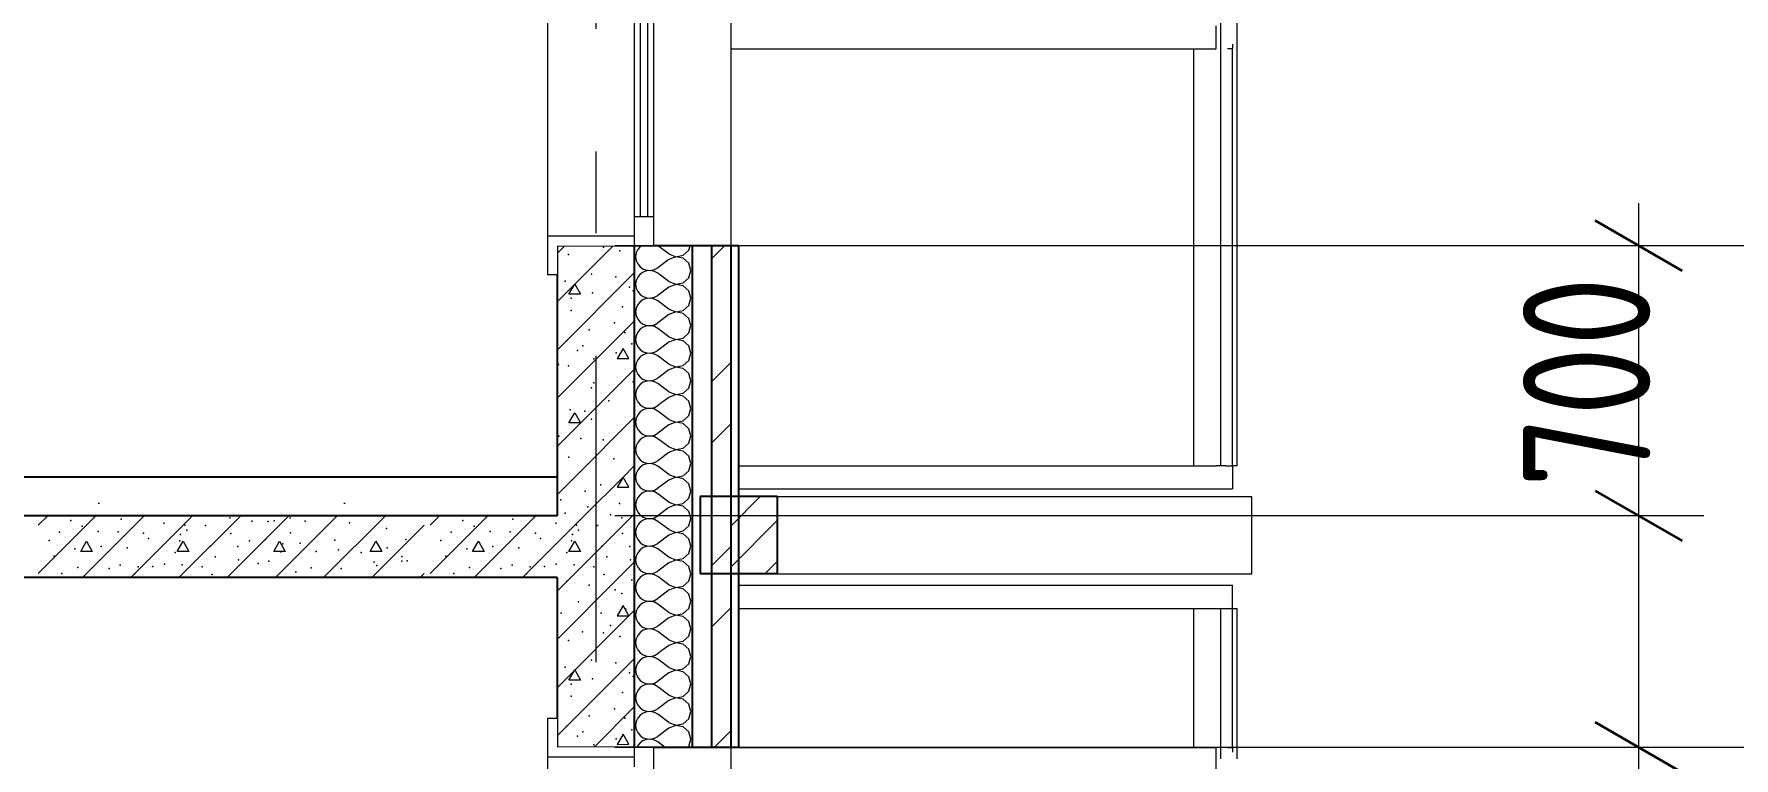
# Model space of a CAD drawing. Header units: millimetres. Extents: x 18162 to 7085488, y 72188 to 247925.
# Drawn here: x 4272658 to 4277062, y 143025 to 144901 of the extents above; entities that cross this region are included whole.
import ezdxf
from ezdxf.enums import TextEntityAlignment as Align

# ---------------------------------------------------------------- set-up
doc = ezdxf.new("R2010")
doc.units = ezdxf.units.MM
doc.header["$MEASUREMENT"] = 0
doc.linetypes.add('Double Dashed', pattern=[1093.611073, 529.166651, -211.666656, 141.111112, -211.666656])
doc.linetypes.add('Wipeout_Contour', pattern=[1000, 0, -1000])
for name, color, linetype in [('Archicad Windows', 7, 'Continuous'), ('Finish - Wall', 7, 'Continuous'), ('Structural - Bearing', 7, 'Continuous'), ('Structural - Grid', 7, 'Continuous')]:
    doc.layers.add(name, color=color, linetype=linetype)
doc.styles.add('GENERATED_STYLE_3', font='', dxfattribs={"width": 0.8})
doc.styles.get('GENERATED_STYLE_3').set_extended_font_data('ISOCPEUR MON')
doc.dimstyles.new('GENERATED_STYLE__12', dxfattribs={"dimtxt": 330.000007, "dimasz": 171, "dimexe": 0.18, "dimexo": 150, "dimgap": 0, "dimtad": 1, "dimdec": 0, "dimzin": 0, "dimdsep": 46, "dimtxsty": 'GENERATED_STYLE_3', "dimblk": 'ARROWHEAD_2', "dimblk1": 'ARROWHEAD_2', "dimblk2": 'ARROWHEAD_2', "dimcen": 0.09, "dimclrd": 13, "dimclre": 13, "dimclrt": 13, "dimadec": 0, "dimazin": 0, "dimtfac": 1, "dimtdec": 4, "dimtmove": 0, "dimatfit": 3, "dimfxl": 1, "dimtolj": 1, "dimtzin": 0, "dimarcsym": 0})
pattern_1 = [(45, (4294986.58, 104752.7), (-238.6485, 238.6485), []), (45, (4294907.03, 104832.26), (-238.6485, 238.6485), [])]
pattern_2 = [(0, (4294986.58, 104752.7), (0, 112.5), [0, -112.5])]

# ---------------------------------------------------------------- blocks, each defined once
blk = doc.blocks.new('*X1401', base_point=(4294986.6, 104752.7))
at = {"layer": 'Structural - Bearing', "color": 7, "linetype": 'Continuous', "lineweight": 9}
for p, q in [((4274236.4, 143641.8), (4274228.3, 143636.2)), ((4274231.5, 143652.7), (4274236.4, 143649.3)), ((4274236.4, 143649.3), (4274245.7, 143646.2)), ((4274245.7, 143644.9), (4274236.4, 143641.8)), ((4274245.7, 143646.2), (4274255.6, 143645.7)), ((4274255.6, 143645.4), (4274245.7, 143644.9)), ((4274255.6, 143645.7), (4274265.2, 143647.9)), ((4274265.2, 143643.2), (4274255.6, 143645.4)), ((4274265.2, 143647.9), (4274273.8, 143652.7)), ((4274273.8, 143638.4), (4274265.2, 143643.2)), ((4274302.4, 143617), (4274273.8, 143638.4)), ((4274354.2, 143626.8), (4274359.5, 143645.6)), ((4274359.5, 143645.6), (4274357.5, 143652.7)), ((4274218, 143619.6), (4274216.7, 143609.8)), ((4274216.7, 143609.8), (4274218, 143600.1)), ((4274222, 143628.6), (4274218, 143619.6)), ((4274218, 143600.1), (4274222, 143591.1)), ((4274228.3, 143636.2), (4274222, 143628.6)), ((4274302.4, 143602.7), (4274273.8, 143581.3)), ((4274302.4, 143617), (4274320.6, 143610)), ((4274320.6, 143609.7), (4274302.4, 143602.7)), ((4274320.6, 143610), (4274339.8, 143613.6)), ((4274339.8, 143606.1), (4274320.6, 143609.7)), ((4274339.8, 143613.6), (4274354.2, 143626.8)), ((4274354.2, 143592.9), (4274339.8, 143606.1)), ((4274222, 143557.2), (4274218, 143548.2)), ((4274222, 143591.1), (4274228.3, 143583.5)), ((4274228.3, 143564.8), (4274222, 143557.2)), ((4274228.3, 143583.5), (4274236.4, 143577.9)), ((4274236.4, 143570.4), (4274228.3, 143564.8)), ((4274236.4, 143577.9), (4274245.7, 143574.8)), ((4274245.7, 143573.5), (4274236.4, 143570.4)), ((4274245.7, 143574.8), (4274255.6, 143574.3)), ((4274255.6, 143574), (4274245.7, 143573.5)), ((4274255.6, 143574.3), (4274265.2, 143576.5)), ((4274265.2, 143571.8), (4274255.6, 143574)), ((4274265.2, 143576.5), (4274273.8, 143581.3)), ((4274273.8, 143567), (4274265.2, 143571.8)), ((4274302.4, 143545.6), (4274273.8, 143567)), ((4274339.8, 143542.2), (4274354.2, 143555.4)), ((4274359.5, 143574.1), (4274354.2, 143592.9)), ((4274354.2, 143555.4), (4274359.5, 143574.1)), ((4274218, 143548.2), (4274216.7, 143538.4)), ((4274216.7, 143538.4), (4274218, 143528.7)), ((4274218, 143528.7), (4274222, 143519.6)), ((4274222, 143519.6), (4274228.3, 143512.1)), ((4274228.3, 143512.1), (4274236.4, 143506.5)), ((4274236.4, 143506.5), (4274245.7, 143503.3)), ((4274255.6, 143502.8), (4274265.2, 143505.1)), ((4274265.2, 143505.1), (4274273.8, 143509.8)), ((4274302.4, 143531.3), (4274273.8, 143509.8)), ((4274302.4, 143545.6), (4274320.6, 143538.6)), ((4274320.6, 143538.3), (4274302.4, 143531.3)), ((4274320.6, 143538.6), (4274339.8, 143542.2)), ((4274339.8, 143534.6), (4274320.6, 143538.3)), ((4274354.2, 143521.5), (4274339.8, 143534.6)), ((4274359.5, 143502.7), (4274354.2, 143521.5)), ((4274218, 143476.8), (4274216.7, 143467)), ((4274216.7, 143467), (4274218, 143457.2)), ((4274222, 143485.8), (4274218, 143476.8)), ((4274228.3, 143493.4), (4274222, 143485.8)), ((4274236.4, 143498.9), (4274228.3, 143493.4)), ((4274245.7, 143502.1), (4274236.4, 143498.9)), ((4274245.7, 143503.3), (4274255.6, 143502.8)), ((4274255.6, 143502.6), (4274245.7, 143502.1)), ((4274265.2, 143500.3), (4274255.6, 143502.6)), ((4274273.8, 143495.6), (4274265.2, 143500.3)), ((4274302.4, 143474.1), (4274273.8, 143495.6)), ((4274302.4, 143474.1), (4274320.6, 143467.1)), ((4274320.6, 143466.8), (4274302.4, 143459.8)), ((4274320.6, 143467.1), (4274339.8, 143470.8)), ((4274339.8, 143463.2), (4274320.6, 143466.8)), ((4274339.8, 143470.8), (4274354.2, 143483.9)), ((4274354.2, 143450.1), (4274339.8, 143463.2)), ((4274354.2, 143483.9), (4274359.5, 143502.7)), ((4274218, 143457.2), (4274222, 143448.2)), ((4274222, 143448.2), (4274228.3, 143440.6)), ((4274228.3, 143421.9), (4274222, 143414.3)), ((4274228.3, 143440.6), (4274236.4, 143435)), ((4274236.4, 143427.5), (4274228.3, 143421.9)), ((4274236.4, 143435), (4274245.7, 143431.9)), ((4274245.7, 143430.7), (4274236.4, 143427.5)), ((4274245.7, 143431.9), (4274255.6, 143431.4)), ((4274255.6, 143431.1), (4274245.7, 143430.7)), ((4274255.6, 143431.4), (4274265.2, 143433.7)), ((4274265.2, 143428.9), (4274255.6, 143431.1)), ((4274265.2, 143433.7), (4274273.8, 143438.4)), ((4274273.8, 143424.1), (4274265.2, 143428.9)), ((4274302.4, 143459.8), (4274273.8, 143438.4)), ((4274302.4, 143402.7), (4274273.8, 143424.1)), ((4274359.5, 143431.3), (4274354.2, 143450.1)), ((4274354.2, 143412.5), (4274359.5, 143431.3)), ((4274218, 143405.3), (4274216.7, 143395.6)), ((4274216.7, 143395.6), (4274218, 143385.8)), ((4274222, 143414.3), (4274218, 143405.3)), ((4274218, 143385.8), (4274222, 143376.8)), ((4274222, 143376.8), (4274228.3, 143369.2)), ((4274302.4, 143388.4), (4274273.8, 143367)), ((4274302.4, 143402.7), (4274320.6, 143395.7)), ((4274320.6, 143395.4), (4274302.4, 143388.4)), ((4274320.6, 143395.7), (4274339.8, 143399.3)), ((4274339.8, 143391.8), (4274320.6, 143395.4)), ((4274339.8, 143399.3), (4274354.2, 143412.5)), ((4274354.2, 143378.6), (4274339.8, 143391.8)), ((4274359.5, 143359.8), (4274354.2, 143378.6)), ((4274218, 143333.9), (4274216.7, 143324.1)), ((4274222, 143342.9), (4274218, 143333.9)), ((4274228.3, 143350.5), (4274222, 143342.9)), ((4274228.3, 143369.2), (4274236.4, 143363.6)), ((4274236.4, 143356.1), (4274228.3, 143350.5)), ((4274236.4, 143363.6), (4274245.7, 143360.5)), ((4274245.7, 143359.2), (4274236.4, 143356.1)), ((4274245.7, 143360.5), (4274255.6, 143360)), ((4274255.6, 143359.7), (4274245.7, 143359.2)), ((4274255.6, 143360), (4274265.2, 143362.2)), ((4274265.2, 143357.5), (4274255.6, 143359.7)), ((4274265.2, 143362.2), (4274273.8, 143367)), ((4274273.8, 143352.7), (4274265.2, 143357.5)), ((4274302.4, 143331.3), (4274273.8, 143352.7)), ((4274302.4, 143331.3), (4274320.6, 143324.3)), ((4274339.8, 143327.9), (4274354.2, 143341.1)), ((4274354.2, 143341.1), (4274359.5, 143359.8)), ((4274216.7, 143324.1), (4274218, 143314.4)), ((4274218, 143314.4), (4274222, 143305.4)), ((4274222, 143305.4), (4274228.3, 143297.8)), ((4274228.3, 143297.8), (4274236.4, 143292.2)), ((4274236.4, 143292.2), (4274245.7, 143289)), ((4274245.7, 143287.8), (4274236.4, 143284.6)), ((4274245.7, 143289), (4274255.6, 143288.6)), ((4274255.6, 143288.3), (4274245.7, 143287.8)), ((4274255.6, 143288.6), (4274265.2, 143290.8)), ((4274265.2, 143286), (4274255.6, 143288.3)), ((4274265.2, 143290.8), (4274273.8, 143295.6)), ((4274273.8, 143281.3), (4274265.2, 143286)), ((4274302.4, 143317), (4274273.8, 143295.6)), ((4274320.6, 143324), (4274302.4, 143317)), ((4274320.6, 143324.3), (4274339.8, 143327.9)), ((4274339.8, 143320.4), (4274320.6, 143324)), ((4274354.2, 143307.2), (4274339.8, 143320.4)), ((4274359.5, 143288.4), (4274354.2, 143307.2)), ((4274354.2, 143269.6), (4274359.5, 143288.4)), ((4274218, 143262.5), (4274216.7, 143252.7)), ((4274216.7, 143252.7), (4274218, 143242.9)), ((4274222, 143271.5), (4274218, 143262.5)), ((4274218, 143242.9), (4274222, 143233.9)), ((4274228.3, 143279.1), (4274222, 143271.5)), ((4274236.4, 143284.6), (4274228.3, 143279.1)), ((4274302.4, 143259.8), (4274273.8, 143281.3)), ((4274302.4, 143245.6), (4274273.8, 143224.1)), ((4274302.4, 143259.8), (4274320.6, 143252.8)), ((4274320.6, 143252.6), (4274302.4, 143245.6)), ((4274320.6, 143252.8), (4274339.8, 143256.5)), ((4274339.8, 143248.9), (4274320.6, 143252.6)), ((4274339.8, 143256.5), (4274354.2, 143269.6)), ((4274354.2, 143235.8), (4274339.8, 143248.9)), ((4274222, 143200.1), (4274218, 143191)), ((4274222, 143233.9), (4274228.3, 143226.3)), ((4274228.3, 143207.6), (4274222, 143200.1)), ((4274228.3, 143226.3), (4274236.4, 143220.8)), ((4274236.4, 143213.2), (4274228.3, 143207.6)), ((4274236.4, 143220.8), (4274245.7, 143217.6)), ((4274245.7, 143216.4), (4274236.4, 143213.2)), ((4274245.7, 143217.6), (4274255.6, 143217.1)), ((4274255.6, 143216.8), (4274245.7, 143216.4)), ((4274255.6, 143217.1), (4274265.2, 143219.4)), ((4274265.2, 143214.6), (4274255.6, 143216.8)), ((4274265.2, 143219.4), (4274273.8, 143224.1)), ((4274273.8, 143209.8), (4274265.2, 143214.6)), ((4274302.4, 143188.4), (4274273.8, 143209.8)), ((4274339.8, 143185), (4274354.2, 143198.2)), ((4274359.5, 143217), (4274354.2, 143235.8)), ((4274354.2, 143198.2), (4274359.5, 143217)), ((4274218, 143191), (4274216.7, 143181.3)), ((4274216.7, 143181.3), (4274218, 143171.5)), ((4274218, 143171.5), (4274222, 143162.5)), ((4274222, 143162.5), (4274228.3, 143154.9)), ((4274228.3, 143154.9), (4274236.4, 143149.3)), ((4274265.2, 143147.9), (4274273.8, 143152.7)), ((4274302.4, 143174.1), (4274273.8, 143152.7)), ((4274302.4, 143188.4), (4274320.6, 143181.4)), ((4274320.6, 143181.1), (4274302.4, 143174.1)), ((4274320.6, 143181.4), (4274339.8, 143185)), ((4274339.8, 143177.5), (4274320.6, 143181.1)), ((4274354.2, 143164.3), (4274339.8, 143177.5)), ((4274359.5, 143145.6), (4274354.2, 143164.3)), ((4274218, 143119.6), (4274216.7, 143109.8)), ((4274216.7, 143109.8), (4274218, 143100.1)), ((4274222, 143128.6), (4274218, 143119.6)), ((4274228.3, 143136.2), (4274222, 143128.6)), ((4274236.4, 143141.8), (4274228.3, 143136.2)), ((4274236.4, 143149.3), (4274245.7, 143146.2)), ((4274245.7, 143144.9), (4274236.4, 143141.8)), ((4274245.7, 143146.2), (4274255.6, 143145.7)), ((4274255.6, 143145.4), (4274245.7, 143144.9)), ((4274255.6, 143145.7), (4274265.2, 143147.9)), ((4274265.2, 143143.2), (4274255.6, 143145.4)), ((4274273.8, 143138.4), (4274265.2, 143143.2)), ((4274302.4, 143117), (4274273.8, 143138.4)), ((4274302.4, 143117), (4274320.6, 143110)), ((4274320.6, 143109.7), (4274302.4, 143102.7)), ((4274320.6, 143110), (4274339.8, 143113.6)), ((4274339.8, 143106.1), (4274320.6, 143109.7)), ((4274339.8, 143113.6), (4274354.2, 143126.8)), ((4274354.2, 143126.8), (4274359.5, 143145.6)), ((4274218, 143100.1), (4274222, 143091.1)), ((4274222, 143091.1), (4274228.3, 143083.5)), ((4274228.3, 143064.8), (4274222, 143057.2)), ((4274228.3, 143083.5), (4274236.4, 143077.9)), ((4274236.4, 143070.4), (4274228.3, 143064.8)), ((4274236.4, 143077.9), (4274245.7, 143074.8)), ((4274245.7, 143073.5), (4274236.4, 143070.4)), ((4274245.7, 143074.8), (4274255.6, 143074.3)), ((4274255.6, 143074), (4274245.7, 143073.5)), ((4274255.6, 143074.3), (4274265.2, 143076.5)), ((4274265.2, 143071.8), (4274255.6, 143074)), ((4274265.2, 143076.5), (4274273.8, 143081.3)), ((4274273.8, 143067), (4274265.2, 143071.8)), ((4274302.4, 143102.7), (4274273.8, 143081.3)), ((4274292.9, 143052.7), (4274273.8, 143067)), ((4274354.2, 143092.9), (4274339.8, 143106.1)), ((4274359.5, 143074.1), (4274354.2, 143092.9)), ((4274354.2, 143055.4), (4274359.5, 143074.1)), ((4274222, 143057.2), (4274220, 143052.7)), ((4274351.3, 143052.7), (4274354.2, 143055.4))]:
    blk.add_line(p, q, dxfattribs=at)
blk = doc.blocks.new('*X1404', base_point=(4294986.6, 104752.7))
at = {"layer": 'Structural - Bearing', "color": 7, "linetype": 'Continuous', "lineweight": 9}
for p, q in [((4274013.1, 143332.4), (4274173.4, 143492.7)), ((4274013.1, 143457.4), (4274048.4, 143492.7)), ((4274184.1, 143420), (4274169.1, 143394)), ((4274199.2, 143394), (4274184.1, 143420)), ((4274013.1, 143207.4), (4274213.1, 143407.4)), ((4274169.1, 143394), (4274199.2, 143394)), ((4274013.1, 143082.4), (4274213.1, 143282.4)), ((4274043.9, 143227.3), (4274059.1, 143253.3)), ((4274059.1, 143253.3), (4274074, 143227.3)), ((4274074, 143227.3), (4274043.9, 143227.3)), ((4274108.4, 143052.7), (4274213.1, 143157.4)), ((4274184.1, 143086.7), (4274169.1, 143060.6)), ((4274199.2, 143060.7), (4274184.1, 143086.7)), ((4274169.1, 143060.6), (4274199.2, 143060.7))]:
    blk.add_line(p, q, dxfattribs=at)
for p in [(4274038.8, 143483.6), (4274096.1, 143472.7), (4274206.6, 143487.3), (4274068.3, 143429.8), (4274163.7, 143460.9), (4274180.9, 143451.8), (4274014.3, 143399.4), (4274023.3, 143400.2), (4274126.9, 143400.2), (4274191.1, 143411.3), (4274013.4, 143372.7), (4274042.9, 143330.1), (4274079, 143352.3), (4274133, 143349.2), (4274151.9, 143368.6), (4274175.8, 143339.8), (4274013.5, 143289.2), (4274034, 143260.6), (4274102, 143278.8), (4274165.4, 143272.2), (4274200.7, 143245.6), (4274049.5, 143216.8), (4274105.2, 143230.8), (4274210.5, 143236.2), (4274013.5, 143180.8), (4274050, 143185.1), (4274161.6, 143152.9), (4274182.5, 143194.6), (4274095.9, 143134.4), (4274188.7, 143128.2), (4274037.2, 143106.6), (4274066.2, 143081.6), (4274079.7, 143093.1), (4274166.3, 143074.8), (4274207.2, 143098.3), (4274108.3, 143059.4)]:
    blk.add_point(p, dxfattribs=at)
blk = doc.blocks.new('*X1414', base_point=(4294986.6, 104752.7))
at = {"layer": 'Structural - Bearing', "color": 7, "linetype": 'Continuous', "lineweight": 9}
for p, q in [((4274222, 144342.9), (4274218, 144333.9)), ((4274228.3, 144350.5), (4274222, 144342.9)), ((4274231.5, 144352.7), (4274228.3, 144350.5)), ((4274302.4, 144331.3), (4274273.8, 144352.7)), ((4274354.2, 144341.1), (4274357.5, 144352.7)), ((4274218, 144333.9), (4274216.7, 144324.1)), ((4274216.7, 144324.1), (4274218, 144314.4)), ((4274218, 144314.4), (4274222, 144305.4)), ((4274222, 144305.4), (4274228.3, 144297.8)), ((4274302.4, 144317), (4274273.8, 144295.6)), ((4274302.4, 144331.3), (4274320.6, 144324.3)), ((4274320.6, 144324), (4274302.4, 144317)), ((4274320.6, 144324.3), (4274339.8, 144327.9)), ((4274339.8, 144320.4), (4274320.6, 144324)), ((4274339.8, 144327.9), (4274354.2, 144341.1)), ((4274354.2, 144307.2), (4274339.8, 144320.4)), ((4274359.5, 144288.4), (4274354.2, 144307.2)), ((4274218, 144262.5), (4274216.7, 144252.7)), ((4274222, 144271.5), (4274218, 144262.5)), ((4274228.3, 144279.1), (4274222, 144271.5)), ((4274228.3, 144297.8), (4274236.4, 144292.2)), ((4274236.4, 144284.6), (4274228.3, 144279.1)), ((4274236.4, 144292.2), (4274245.7, 144289)), ((4274245.7, 144287.8), (4274236.4, 144284.6)), ((4274245.7, 144289), (4274255.6, 144288.6)), ((4274255.6, 144288.3), (4274245.7, 144287.8)), ((4274255.6, 144288.6), (4274265.2, 144290.8)), ((4274265.2, 144286), (4274255.6, 144288.3)), ((4274265.2, 144290.8), (4274273.8, 144295.6)), ((4274273.8, 144281.3), (4274265.2, 144286)), ((4274302.4, 144259.8), (4274273.8, 144281.3)), ((4274302.4, 144259.8), (4274320.6, 144252.8)), ((4274320.6, 144252.8), (4274339.8, 144256.5)), ((4274339.8, 144256.5), (4274354.2, 144269.6)), ((4274354.2, 144269.6), (4274359.5, 144288.4)), ((4274216.7, 144252.7), (4274218, 144242.9)), ((4274218, 144242.9), (4274222, 144233.9)), ((4274222, 144233.9), (4274228.3, 144226.3)), ((4274228.3, 144226.3), (4274236.4, 144220.8)), ((4274236.4, 144213.2), (4274228.3, 144207.6)), ((4274236.4, 144220.8), (4274245.7, 144217.6)), ((4274245.7, 144216.4), (4274236.4, 144213.2)), ((4274245.7, 144217.6), (4274255.6, 144217.1)), ((4274255.6, 144216.8), (4274245.7, 144216.4)), ((4274255.6, 144217.1), (4274265.2, 144219.4)), ((4274265.2, 144214.6), (4274255.6, 144216.8)), ((4274265.2, 144219.4), (4274273.8, 144224.1)), ((4274273.8, 144209.8), (4274265.2, 144214.6)), ((4274302.4, 144245.6), (4274273.8, 144224.1)), ((4274302.4, 144188.4), (4274273.8, 144209.8)), ((4274320.6, 144252.6), (4274302.4, 144245.6)), ((4274339.8, 144248.9), (4274320.6, 144252.6)), ((4274354.2, 144235.8), (4274339.8, 144248.9)), ((4274359.5, 144217), (4274354.2, 144235.8)), ((4274354.2, 144198.2), (4274359.5, 144217)), ((4274218, 144191), (4274216.7, 144181.3)), ((4274216.7, 144181.3), (4274218, 144171.5)), ((4274222, 144200.1), (4274218, 144191)), ((4274218, 144171.5), (4274222, 144162.5)), ((4274228.3, 144207.6), (4274222, 144200.1)), ((4274302.4, 144174.1), (4274273.8, 144152.7)), ((4274302.4, 144188.4), (4274320.6, 144181.4)), ((4274320.6, 144181.1), (4274302.4, 144174.1)), ((4274320.6, 144181.4), (4274339.8, 144185)), ((4274339.8, 144177.5), (4274320.6, 144181.1)), ((4274339.8, 144185), (4274354.2, 144198.2)), ((4274354.2, 144164.3), (4274339.8, 144177.5)), ((4274222, 144128.6), (4274218, 144119.6)), ((4274222, 144162.5), (4274228.3, 144154.9)), ((4274228.3, 144136.2), (4274222, 144128.6)), ((4274228.3, 144154.9), (4274236.4, 144149.3)), ((4274236.4, 144141.8), (4274228.3, 144136.2)), ((4274236.4, 144149.3), (4274245.7, 144146.2)), ((4274245.7, 144144.9), (4274236.4, 144141.8)), ((4274245.7, 144146.2), (4274255.6, 144145.7)), ((4274255.6, 144145.4), (4274245.7, 144144.9)), ((4274255.6, 144145.7), (4274265.2, 144147.9)), ((4274265.2, 144143.2), (4274255.6, 144145.4)), ((4274265.2, 144147.9), (4274273.8, 144152.7)), ((4274273.8, 144138.4), (4274265.2, 144143.2)), ((4274302.4, 144117), (4274273.8, 144138.4)), ((4274339.8, 144113.6), (4274354.2, 144126.8)), ((4274359.5, 144145.6), (4274354.2, 144164.3)), ((4274354.2, 144126.8), (4274359.5, 144145.6)), ((4274218, 144119.6), (4274216.7, 144109.8)), ((4274216.7, 144109.8), (4274218, 144100.1)), ((4274218, 144100.1), (4274222, 144091.1)), ((4274222, 144091.1), (4274228.3, 144083.5)), ((4274228.3, 144083.5), (4274236.4, 144077.9)), ((4274236.4, 144077.9), (4274245.7, 144074.8)), ((4274265.2, 144076.5), (4274273.8, 144081.3)), ((4274302.4, 144102.7), (4274273.8, 144081.3)), ((4274302.4, 144117), (4274320.6, 144110)), ((4274320.6, 144109.7), (4274302.4, 144102.7)), ((4274320.6, 144110), (4274339.8, 144113.6)), ((4274339.8, 144106.1), (4274320.6, 144109.7)), ((4274354.2, 144092.9), (4274339.8, 144106.1)), ((4274359.5, 144074.1), (4274354.2, 144092.9)), ((4274218, 144048.2), (4274216.7, 144038.4)), ((4274216.7, 144038.4), (4274218, 144028.7)), ((4274222, 144057.2), (4274218, 144048.2)), ((4274228.3, 144064.8), (4274222, 144057.2)), ((4274236.4, 144070.4), (4274228.3, 144064.8)), ((4274245.7, 144073.5), (4274236.4, 144070.4)), ((4274245.7, 144074.8), (4274255.6, 144074.3)), ((4274255.6, 144074), (4274245.7, 144073.5)), ((4274255.6, 144074.3), (4274265.2, 144076.5)), ((4274265.2, 144071.8), (4274255.6, 144074)), ((4274273.8, 144067), (4274265.2, 144071.8)), ((4274302.4, 144045.6), (4274273.8, 144067)), ((4274302.4, 144045.6), (4274320.6, 144038.6)), ((4274320.6, 144038.3), (4274302.4, 144031.3)), ((4274320.6, 144038.6), (4274339.8, 144042.2)), ((4274339.8, 144034.6), (4274320.6, 144038.3)), ((4274339.8, 144042.2), (4274354.2, 144055.4)), ((4274354.2, 144021.5), (4274339.8, 144034.6)), ((4274354.2, 144055.4), (4274359.5, 144074.1)), ((4274218, 144028.7), (4274222, 144019.6)), ((4274222, 144019.6), (4274228.3, 144012.1)), ((4274228.3, 143993.4), (4274222, 143985.8)), ((4274228.3, 144012.1), (4274236.4, 144006.5)), ((4274236.4, 143998.9), (4274228.3, 143993.4)), ((4274236.4, 144006.5), (4274245.7, 144003.3)), ((4274245.7, 144002.1), (4274236.4, 143998.9)), ((4274245.7, 144003.3), (4274255.6, 144002.8)), ((4274255.6, 144002.6), (4274245.7, 144002.1)), ((4274255.6, 144002.8), (4274265.2, 144005.1)), ((4274265.2, 144000.3), (4274255.6, 144002.6)), ((4274265.2, 144005.1), (4274273.8, 144009.8)), ((4274273.8, 143995.6), (4274265.2, 144000.3)), ((4274302.4, 144031.3), (4274273.8, 144009.8)), ((4274302.4, 143974.1), (4274273.8, 143995.6)), ((4274359.5, 144002.7), (4274354.2, 144021.5)), ((4274354.2, 143983.9), (4274359.5, 144002.7)), ((4274218, 143976.8), (4274216.7, 143967)), ((4274216.7, 143967), (4274218, 143957.2)), ((4274222, 143985.8), (4274218, 143976.8)), ((4274218, 143957.2), (4274222, 143948.2)), ((4274222, 143948.2), (4274228.3, 143940.6)), ((4274302.4, 143959.8), (4274273.8, 143938.4)), ((4274302.4, 143974.1), (4274320.6, 143967.1)), ((4274320.6, 143966.8), (4274302.4, 143959.8)), ((4274320.6, 143967.1), (4274339.8, 143970.8)), ((4274339.8, 143963.2), (4274320.6, 143966.8)), ((4274339.8, 143970.8), (4274354.2, 143983.9)), ((4274354.2, 143950.1), (4274339.8, 143963.2)), ((4274359.5, 143931.3), (4274354.2, 143950.1)), ((4274218, 143905.3), (4274216.7, 143895.6)), ((4274222, 143914.3), (4274218, 143905.3)), ((4274228.3, 143921.9), (4274222, 143914.3)), ((4274228.3, 143940.6), (4274236.4, 143935)), ((4274236.4, 143927.5), (4274228.3, 143921.9)), ((4274236.4, 143935), (4274245.7, 143931.9)), ((4274245.7, 143930.7), (4274236.4, 143927.5)), ((4274245.7, 143931.9), (4274255.6, 143931.4)), ((4274255.6, 143931.1), (4274245.7, 143930.7)), ((4274255.6, 143931.4), (4274265.2, 143933.7)), ((4274265.2, 143928.9), (4274255.6, 143931.1)), ((4274265.2, 143933.7), (4274273.8, 143938.4)), ((4274273.8, 143924.1), (4274265.2, 143928.9)), ((4274302.4, 143902.7), (4274273.8, 143924.1)), ((4274302.4, 143902.7), (4274320.6, 143895.7)), ((4274339.8, 143899.3), (4274354.2, 143912.5)), ((4274354.2, 143912.5), (4274359.5, 143931.3)), ((4274216.7, 143895.6), (4274218, 143885.8)), ((4274218, 143885.8), (4274222, 143876.8)), ((4274222, 143876.8), (4274228.3, 143869.2)), ((4274228.3, 143869.2), (4274236.4, 143863.6)), ((4274236.4, 143863.6), (4274245.7, 143860.5)), ((4274245.7, 143859.2), (4274236.4, 143856.1)), ((4274245.7, 143860.5), (4274255.6, 143860)), ((4274255.6, 143859.7), (4274245.7, 143859.2)), ((4274255.6, 143860), (4274265.2, 143862.2)), ((4274265.2, 143857.5), (4274255.6, 143859.7)), ((4274265.2, 143862.2), (4274273.8, 143867)), ((4274273.8, 143852.7), (4274265.2, 143857.5)), ((4274302.4, 143888.4), (4274273.8, 143867)), ((4274320.6, 143895.4), (4274302.4, 143888.4)), ((4274320.6, 143895.7), (4274339.8, 143899.3)), ((4274339.8, 143891.8), (4274320.6, 143895.4)), ((4274354.2, 143878.6), (4274339.8, 143891.8)), ((4274359.5, 143859.8), (4274354.2, 143878.6)), ((4274354.2, 143841.1), (4274359.5, 143859.8)), ((4274218, 143833.9), (4274216.7, 143824.1)), ((4274216.7, 143824.1), (4274218, 143814.4)), ((4274222, 143842.9), (4274218, 143833.9)), ((4274218, 143814.4), (4274222, 143805.4)), ((4274228.3, 143850.5), (4274222, 143842.9)), ((4274236.4, 143856.1), (4274228.3, 143850.5)), ((4274302.4, 143831.3), (4274273.8, 143852.7)), ((4274302.4, 143817), (4274273.8, 143795.6)), ((4274302.4, 143831.3), (4274320.6, 143824.3)), ((4274320.6, 143824), (4274302.4, 143817)), ((4274320.6, 143824.3), (4274339.8, 143827.9)), ((4274339.8, 143820.4), (4274320.6, 143824)), ((4274339.8, 143827.9), (4274354.2, 143841.1)), ((4274354.2, 143807.2), (4274339.8, 143820.4)), ((4274222, 143771.5), (4274218, 143762.5)), ((4274222, 143805.4), (4274228.3, 143797.8)), ((4274228.3, 143779.1), (4274222, 143771.5)), ((4274228.3, 143797.8), (4274236.4, 143792.2)), ((4274236.4, 143784.6), (4274228.3, 143779.1)), ((4274236.4, 143792.2), (4274245.7, 143789)), ((4274245.7, 143787.8), (4274236.4, 143784.6)), ((4274245.7, 143789), (4274255.6, 143788.6)), ((4274255.6, 143788.3), (4274245.7, 143787.8)), ((4274255.6, 143788.6), (4274265.2, 143790.8)), ((4274265.2, 143786), (4274255.6, 143788.3)), ((4274265.2, 143790.8), (4274273.8, 143795.6)), ((4274273.8, 143781.3), (4274265.2, 143786)), ((4274302.4, 143759.8), (4274273.8, 143781.3)), ((4274339.8, 143756.5), (4274354.2, 143769.6)), ((4274359.5, 143788.4), (4274354.2, 143807.2)), ((4274354.2, 143769.6), (4274359.5, 143788.4)), ((4274218, 143762.5), (4274216.7, 143752.7)), ((4274216.7, 143752.7), (4274218, 143742.9)), ((4274218, 143742.9), (4274222, 143733.9)), ((4274222, 143733.9), (4274228.3, 143726.3)), ((4274228.3, 143726.3), (4274236.4, 143720.8)), ((4274302.4, 143745.6), (4274273.8, 143724.1)), ((4274302.4, 143759.8), (4274320.6, 143752.8)), ((4274320.6, 143752.6), (4274302.4, 143745.6)), ((4274320.6, 143752.8), (4274339.8, 143756.5)), ((4274339.8, 143748.9), (4274320.6, 143752.6)), ((4274354.2, 143735.8), (4274339.8, 143748.9)), ((4274359.5, 143717), (4274354.2, 143735.8)), ((4274218, 143691), (4274216.7, 143681.3)), ((4274216.7, 143681.3), (4274218, 143671.5)), ((4274222, 143700.1), (4274218, 143691)), ((4274228.3, 143707.6), (4274222, 143700.1)), ((4274236.4, 143713.2), (4274228.3, 143707.6)), ((4274236.4, 143720.8), (4274245.7, 143717.6)), ((4274245.7, 143716.4), (4274236.4, 143713.2)), ((4274245.7, 143717.6), (4274255.6, 143717.1)), ((4274255.6, 143716.8), (4274245.7, 143716.4)), ((4274255.6, 143717.1), (4274265.2, 143719.4)), ((4274265.2, 143714.6), (4274255.6, 143716.8)), ((4274265.2, 143719.4), (4274273.8, 143724.1)), ((4274273.8, 143709.8), (4274265.2, 143714.6)), ((4274302.4, 143688.4), (4274273.8, 143709.8)), ((4274302.4, 143688.4), (4274320.6, 143681.4)), ((4274320.6, 143681.4), (4274339.8, 143685)), ((4274339.8, 143685), (4274354.2, 143698.2)), ((4274354.2, 143698.2), (4274359.5, 143717)), ((4274218, 143671.5), (4274222, 143662.5)), ((4274222, 143662.5), (4274228.3, 143654.9)), ((4274228.3, 143654.9), (4274231.5, 143652.7)), ((4274302.4, 143674.1), (4274273.8, 143652.7)), ((4274320.6, 143681.1), (4274302.4, 143674.1)), ((4274339.8, 143677.5), (4274320.6, 143681.1)), ((4274354.2, 143664.3), (4274339.8, 143677.5)), ((4274357.5, 143652.7), (4274354.2, 143664.3))]:
    blk.add_line(p, q, dxfattribs=at)
blk = doc.blocks.new('*X1416', base_point=(4294986.6, 104752.7))
at = {"layer": 'Structural - Bearing', "color": 7, "linetype": 'Continuous', "lineweight": 9}
for p, q in [((4274013.1, 144207.4), (4274158.4, 144352.7)), ((4274013.1, 144332.4), (4274033.4, 144352.7)), ((4274013.1, 144082.4), (4274213.1, 144282.4)), ((4274043.9, 144227.4), (4274059.1, 144253.4)), ((4274074, 144227.3), (4274043.9, 144227.4)), ((4274059.1, 144253.4), (4274074, 144227.3)), ((4274013.1, 143957.4), (4274213.1, 144157.4)), ((4274184.1, 144086.7), (4274169.1, 144060.7)), ((4274199.2, 144060.7), (4274184.1, 144086.7)), ((4274169.1, 144060.7), (4274199.2, 144060.7)), ((4274013.1, 143832.4), (4274213.1, 144032.4)), ((4274043.9, 143894), (4274059.1, 143920)), ((4274059.1, 143920), (4274074, 143894)), ((4274059.1, 143753.3), (4274213.1, 143907.4)), ((4274074, 143894), (4274043.9, 143894)), ((4274184.1, 143753.3), (4274213.1, 143782.4)), ((4274013.1, 143707.4), (4274059.1, 143753.3)), ((4274083.4, 143652.7), (4274184.1, 143753.3)), ((4274184.1, 143753.3), (4274169.1, 143727.3)), ((4274169.1, 143727.3), (4274199.2, 143727.3)), ((4274199.2, 143727.3), (4274184.1, 143753.3)), ((4274208.4, 143652.7), (4274213.1, 143657.4))]:
    blk.add_line(p, q, dxfattribs=at)
for p in [(4274079, 144352.3), (4274133, 144349.2), (4274042.9, 144330.1), (4274175.8, 144339.8), (4274013.5, 144289.2), (4274034, 144260.6), (4274102, 144278.8), (4274165.4, 144272.2), (4274049.5, 144216.9), (4274105.2, 144230.8), (4274200.7, 144245.6), (4274210.5, 144236.2), (4274013.5, 144180.8), (4274050, 144185.1), (4274182.5, 144194.7), (4274095.9, 144134.4), (4274161.6, 144152.9), (4274188.7, 144128.2), (4274037.2, 144106.6), (4274066.2, 144081.6), (4274079.7, 144093.1), (4274207.2, 144098.3), (4274017.1, 144044.7), (4274042.5, 144041.3), (4274108.3, 144059.4), (4274166.3, 144074.9), (4274108.3, 143997.6), (4274210.3, 143999.9), (4274102.1, 143984.5), (4274147, 143950.5), (4274046.8, 143927.5), (4274085.1, 143924.2), (4274101.9, 143903.6), (4274017.3, 143859.1), (4274074.8, 143853.4), (4274132.7, 143849.5), (4274043.4, 143805.2), (4274160, 143800.6), (4274126.8, 143733.2), (4274022.5, 143694.6), (4274085.6, 143716.5), (4274175.1, 143684.9), (4274034, 143659.8), (4274092.9, 143676.2), (4274151.4, 143655)]:
    blk.add_point(p, dxfattribs=at)
blk = doc.blocks.new('*X1426', base_point=(4294986.6, 104752.7))
at = {"layer": 'Structural - Bearing', "color": 7, "linetype": 'Continuous', "lineweight": 9}
for p, q in [((4272668.9, 143628.3), (4272693.3, 143652.7)), ((4272668.9, 143503.3), (4272818.3, 143652.7)), ((4272783.3, 143492.7), (4272943.3, 143652.7)), ((4272908.3, 143492.7), (4273068.3, 143652.7)), ((4273033.3, 143492.7), (4273193.3, 143652.7)), ((4273158.3, 143492.7), (4273318.3, 143652.7)), ((4273283.3, 143492.7), (4273443.3, 143652.7)), ((4273408.3, 143492.7), (4273568.3, 143652.7)), ((4273684.1, 143628.3), (4273708.4, 143652.7)), ((4273684.1, 143503.3), (4273833.4, 143652.7)), ((4273798.4, 143492.7), (4273958.4, 143652.7)), ((4273923.4, 143492.7), (4274083.4, 143652.7)), ((4274048.4, 143492.7), (4274208.4, 143652.7)), ((4273533.3, 143492.7), (4273668.9, 143628.3)), ((4272778.8, 143560.7), (4272793.9, 143586.7)), ((4272808.8, 143560.6), (4272778.8, 143560.7)), ((4272793.9, 143586.7), (4272808.8, 143560.6)), ((4273028.8, 143560.7), (4273043.9, 143586.7)), ((4273058.8, 143560.6), (4273028.8, 143560.7)), ((4273043.9, 143586.7), (4273058.8, 143560.6)), ((4273278.8, 143560.7), (4273293.9, 143586.7)), ((4273308.8, 143560.6), (4273278.8, 143560.7)), ((4273293.9, 143586.7), (4273308.8, 143560.6)), ((4273528.8, 143560.7), (4273543.9, 143586.7)), ((4273558.8, 143560.6), (4273528.8, 143560.7)), ((4273543.9, 143586.7), (4273558.8, 143560.6)), ((4273793.9, 143560.7), (4273809.1, 143586.7)), ((4273824, 143560.6), (4273793.9, 143560.7)), ((4273809.1, 143586.7), (4273824, 143560.6)), ((4274043.9, 143560.7), (4274059.1, 143586.7)), ((4274074, 143560.6), (4274043.9, 143560.7)), ((4274059.1, 143586.7), (4274074, 143560.6)), ((4274173.4, 143492.7), (4274213.1, 143532.4)), ((4273658.3, 143492.7), (4273668.9, 143503.3))]:
    blk.add_line(p, q, dxfattribs=at)
for p in [(4272753.6, 143640.5), (4272883.7, 143644.4), (4273165.6, 143647.3), (4273222.4, 143639.2), (4273264.7, 143638.1), (4273280.2, 143639.7), (4273321.9, 143647.4), (4273360.2, 143639.2), (4273768.8, 143640.5), (4273898.8, 143644.4), (4274180.7, 143647.3), (4272724, 143610.5), (4272782.8, 143626), (4272824.3, 143611.9), (4272876, 143611.5), (4272941.7, 143607.6), (4272954.6, 143594.1), (4272994.4, 143634.1), (4273037.6, 143604.1), (4273048.4, 143628.9), (4273053.5, 143615.3), (4273102.5, 143627.3), (4273167.4, 143607.2), (4273322.6, 143608.9), (4273475.6, 143635), (4273570.7, 143619.6), (4273739.1, 143610.5), (4273798, 143626), (4273839.4, 143611.9), (4273891.2, 143611.5), (4273956.8, 143607.6), (4273969.8, 143594.1), (4274009.6, 143634.1), (4274052.7, 143604.1), (4274063.5, 143628.9), (4274068.6, 143615.3), (4274117.6, 143627.3), (4274182.5, 143607.2), (4272697, 143589), (4272763.9, 143567.1), (4272831.5, 143572.9), (4272899.2, 143569.7), (4273023.7, 143557.8), (4273035.7, 143587.7), (4273114.8, 143574.2), (4273186.3, 143573.5), (4273215.9, 143587.7), (4273257.2, 143591.6), (4273297.1, 143559.4), (4273302.2, 143580), (4273347.4, 143581.9), (4273389, 143560.7), (4273437.3, 143589.6), (4273446.9, 143565), (4273505.3, 143557.6), (4273572.7, 143569.7), (4273621.6, 143591.6), (4273712.1, 143589), (4273779.1, 143567.1), (4273846.7, 143572.9), (4273914.3, 143569.7), (4274038.8, 143557.8), (4274050.8, 143587.7), (4274130, 143574.2), (4274201.5, 143573.5), (4272710, 143548.5), (4272771.5, 143519.2), (4272852.4, 143516.5), (4272881.1, 143524.6), (4272927.8, 143520.7), (4272965.7, 143521.7), (4272995.7, 143527.2), (4273042.1, 143525.9), (4273093.2, 143520.4), (4273127.1, 143546.5), (4273188, 143538.4), (4273238.8, 143529.5), (4273266.4, 143535.6), (4273336.6, 143507.5), (4273376, 143517.6), (4273453.3, 143516.1), (4273539.1, 143533), (4273546, 143523.8), (4273610.9, 143547), (4273611, 143535.2), (4273624.8, 143536.2), (4273725.1, 143548.5), (4273786.6, 143519.2), (4273867.5, 143516.5), (4273896.3, 143524.6), (4273943, 143520.7), (4273980.8, 143521.7), (4274010.9, 143527.2), (4274057.2, 143525.9), (4274108.3, 143520.4), (4274142.2, 143546.5), (4274203.2, 143538.4), (4272730, 143503.7), (4272918.6, 143502.2), (4273119.8, 143500.9), (4273745.2, 143503.7), (4273933.7, 143502.2), (4274134.9, 143500.9)]:
    blk.add_point(p, dxfattribs=at)
blk = doc.blocks.new('Standard grid marker[367]_3', base_point=(4274113.1, 164752.7))
at = {"layer": 'Structural - Grid', "color": 13, "linetype": 'Double Dashed', "lineweight": 13, "ltscale": 1.5}
blk.add_line((4274113.1, 163752.7), (4274113.1, 97752.7), dxfattribs=at)
at = {"layer": 'Structural - Grid', "color": 13, "lineweight": 13, "style": 'GENERATED_STYLE_3'}
blk.add_attdef('AC_MarkerText_1', text='', height=375, rotation=360, dxfattribs=at).set_placement((4274113.1, 96490.2), align=Align.TOP_CENTER)
blk = doc.blocks.new('*D1545', base_point=(4294986.6, 104752.7))
at = {"color": 12, "linetype": 'Continuous', "lineweight": 35}
for p, q in [((4277603.2, 143117.7), (4277828.2, 142987.8)), ((4277603.2, 141417.7), (4277828.2, 141287.8))]:
    blk.add_line(p, q, dxfattribs=at)
at = {"color": 13, "linetype": 'Continuous', "lineweight": 13}
for p, q in [((4277884.5, 143052.7), (4274163.1, 143052.7)), ((4277715.7, 141352.7), (4277715.7, 143052.7)), ((4277884.5, 141352.7), (4274163.1, 141352.7))]:
    blk.add_line(p, q, dxfattribs=at)
at = {"color": 13, "lineweight": 13, "insert": (4277811.4, 141814.1), "char_height": 330, "attachment_point": 7, "rotation": 90, "style": 'GENERATED_STYLE_3'}
blk.add_mtext('\\A1;{\\pql;\\fISOCPEUR MON|b0|i0|c0|p0;\\W0.800000;1,700}', dxfattribs=at)
blk = doc.blocks.new('ARROWHEAD_2')
at = {"color": 0, "linetype": 'Continuous', "lineweight": 0}
for p, q in [((-0.378, -0.655), (0.378, 0.655)), ((0, 0), (-1, 0))]:
    blk.add_line(p, q, dxfattribs=at)
blk = doc.blocks.new('*D1546', base_point=(4294986.6, 104752.7))
at = {"color": 12, "linetype": 'Continuous', "lineweight": 35}
for p, q in [((4277603.2, 144417.7), (4277828.2, 144287.8)), ((4277603.2, 143117.7), (4277828.2, 142987.8))]:
    blk.add_line(p, q, dxfattribs=at)
at = {"color": 13, "linetype": 'Continuous', "lineweight": 13}
for p, q in [((4277884.5, 144352.7), (4274163.1, 144352.7)), ((4277715.7, 143052.7), (4277715.7, 144352.7)), ((4277884.5, 143052.7), (4274163.1, 143052.7))]:
    blk.add_line(p, q, dxfattribs=at)
at = {"color": 13, "lineweight": 13, "insert": (4277811.4, 143314.1), "char_height": 330, "attachment_point": 7, "rotation": 90, "style": 'GENERATED_STYLE_3'}
blk.add_mtext('\\A1;{\\pql;\\fISOCPEUR MON|b0|i0|c0|p0;\\W0.800000;1,300}', dxfattribs=at)
blk = doc.blocks.new('*D1547', base_point=(4294986.6, 104752.7))
at = {"color": 12, "linetype": 'Continuous', "lineweight": 35}
for p, q in [((4277603.2, 146117.7), (4277828.2, 145987.8)), ((4277603.2, 144417.7), (4277828.2, 144287.8))]:
    blk.add_line(p, q, dxfattribs=at)
at = {"color": 13, "linetype": 'Continuous', "lineweight": 13}
for p, q in [((4277884.5, 146052.7), (4274163.1, 146052.7)), ((4277715.7, 144352.7), (4277715.7, 146052.7)), ((4277884.5, 144352.7), (4274163.1, 144352.7))]:
    blk.add_line(p, q, dxfattribs=at)
at = {"color": 13, "lineweight": 13, "insert": (4277811.4, 144814.1), "char_height": 330, "attachment_point": 7, "rotation": 90, "style": 'GENERATED_STYLE_3'}
blk.add_mtext('\\A1;{\\pql;\\fISOCPEUR MON|b0|i0|c0|p0;\\W0.800000;1,700}', dxfattribs=at)
blk = doc.blocks.new('*D1576', base_point=(4294986.6, 104752.7))
at = {"color": 12, "linetype": 'Continuous', "lineweight": 35}
for p, q in [((4276703.2, 143717.7), (4276928.2, 143587.8)), ((4276703.2, 143117.7), (4276928.2, 142987.8))]:
    blk.add_line(p, q, dxfattribs=at)
at = {"color": 13, "linetype": 'Continuous', "lineweight": 13}
for p, q in [((4276984.5, 143652.7), (4274163.1, 143652.7)), ((4276815.7, 143052.7), (4276815.7, 143652.7)), ((4276984.5, 143052.7), (4274163.1, 143052.7)), ((4276815.7, 142942.7), (4276815.7, 143052.7))]:
    blk.add_line(p, q, dxfattribs=at)
at = {"color": 13, "lineweight": 13, "insert": (4276845.5, 142434.4), "char_height": 330, "attachment_point": 7, "rotation": 90, "style": 'GENERATED_STYLE_3'}
blk.add_mtext('\\A1;{\\pql;\\fISOCPEUR MON|b0|i0|c0|p0;\\W0.800000;600}', dxfattribs=at)
blk = doc.blocks.new('*D1577', base_point=(4294986.6, 104752.7))
at = {"color": 13, "linetype": 'Continuous', "lineweight": 13}
for p, q in [((4276815.7, 144352.7), (4276815.7, 144462.7)), ((4276984.5, 144352.7), (4274163.1, 144352.7)), ((4276815.7, 143652.7), (4276815.7, 144352.7)), ((4276984.5, 143652.7), (4274163.1, 143652.7))]:
    blk.add_line(p, q, dxfattribs=at)
at = {"color": 12, "linetype": 'Continuous', "lineweight": 35}
for p, q in [((4276928.2, 144287.8), (4276703.2, 144417.7)), ((4276703.2, 143717.7), (4276928.2, 143587.8))]:
    blk.add_line(p, q, dxfattribs=at)
at = {"color": 13, "lineweight": 13, "insert": (4276845.5, 143726.1), "char_height": 330, "attachment_point": 7, "rotation": 90, "style": 'GENERATED_STYLE_3'}
blk.add_mtext('\\A1;{\\pql;\\fISOCPEUR MON|b0|i0|c0|p0;\\W0.800000;700}', dxfattribs=at)
blk = doc.blocks.new('*D1580', base_point=(4294986.6, 104752.7))
at = {"color": 12, "linetype": 'Continuous', "lineweight": 35}
for p, q in [((4278503.2, 151117.7), (4278728.2, 150987.8)), ((4278503.2, 100067.7), (4278728.2, 99937.8))]:
    blk.add_line(p, q, dxfattribs=at)
at = {"color": 13, "linetype": 'Continuous', "lineweight": 13}
for p, q in [((4278784.5, 151052.7), (4274613.1, 151052.7)), ((4278615.7, 100002.7), (4278615.7, 151052.7)), ((4278784.5, 100002.7), (4275363.1, 100002.7)), ((4278615.7, 99892.7), (4278615.7, 100002.7))]:
    blk.add_line(p, q, dxfattribs=at)
at = {"color": 13, "lineweight": 13, "insert": (4278711.4, 125046.9), "char_height": 330, "attachment_point": 7, "rotation": 90, "style": 'GENERATED_STYLE_3'}
blk.add_mtext('\\A1;{\\pql;\\fISOCPEUR MON|b0|i0|c0|p0;\\W0.800000;51,050}', dxfattribs=at)

msp = doc.modelspace()

# ---------------------------------------------------------------- hatches: boundary and pattern name
at = {"layer": 'Structural - Bearing', "linetype": 'Continuous', "lineweight": 9}
h = msp.add_hatch(dxfattribs=at)
h.set_pattern_fill('Steel_0003', style=0, pattern_type=2)
h.set_pattern_definition(pattern_1)
h.paths.add_polyline_path([(4274413.1, 144352.7), (4274413.1, 143652.7), (4274463.1, 143652.7), (4274463.1, 144352.7)])
h = msp.add_hatch(dxfattribs=at)
h.set_pattern_fill('Gypsum_0003', style=0, pattern_type=2)
h.set_pattern_definition(pattern_2)
h.paths.add_polyline_path([(4274483.1, 144352.7), (4274463.1, 144352.7), (4274463.1, 143702.7), (4274483.1, 143702.7)])
h = msp.add_hatch(dxfattribs=at)
h.set_pattern_fill('Lightweight_Concrete_0003', style=0, pattern_type=2)
h.set_pattern_definition([(0, (4294986.6, 104752.7), (0, 1169.134), [73.125, -601.875]), (0, (4295324.1, 105337.3), (0, 1169.134), [73.125, -601.875]), (60, (4294986.6, 104752.7), (-1012.5, 584.567), [73.125, -601.875]), (60, (4295661.6, 104752.7), (-1012.5, 584.567), [73.125, -601.875]), (120, (4295059.7, 104752.7), (1012.5, 584.567), [73.125, -601.875]), (120, (4295734.7, 104752.7), (1012.5, 584.567), [73.125, -601.875]), (0, (4294986.58, 104865.2), (0, 225), [0, -225, 0, -337.5]), (45, (4295099.08, 104865.2), (-159.099, 159.099), [0, -168.75, 0, -281.25])])
h.paths.add_polyline_path([(4274013.1, 143752.7), (4267713.1, 143752.7), (4267713.1, 143652.7), (4274013.1, 143652.7)])
h = msp.add_hatch(dxfattribs=at)
h.set_pattern_fill('Common_Brick_0003', style=0, pattern_type=2)
h.set_pattern_definition([(45, (4294986.58, 104752.706), (-53.03301, 53.03301), [])])
h.paths.add_polyline_path([(4274583.5, 143702.7), (4274463.1, 143702.7), (4274463.1, 143652.7), (4274463.1, 143502.7), (4274583.5, 143502.7)])
h = msp.add_hatch(dxfattribs=at)
h.set_pattern_fill('Steel_0003', style=0, pattern_type=2)
h.set_pattern_definition(pattern_1)
h.paths.add_polyline_path([(4274463.1, 143652.7), (4274413.1, 143652.7), (4274413.1, 143052.7), (4274463.1, 143052.7)])
h = msp.add_hatch(dxfattribs=at)
h.set_pattern_fill('Gypsum_0003', style=0, pattern_type=2)
h.set_pattern_definition(pattern_2)
h.paths.add_polyline_path([(4274463.1, 143052.7), (4274483.1, 143052.7), (4274483.1, 143502.7), (4274463.1, 143502.7)])

# ---------------------------------------------------------------- linework, layer by layer
at = {"layer": 'Archicad Windows', "color": 7, "linetype": 'Continuous', "lineweight": 9}
for p, q in [((4274463.1, 146052.7), (4274463.1, 144352.7)), ((4274463.1, 143052.7), (4274463.1, 141352.7))]:
    msp.add_line(p, q, dxfattribs=at)
at = {"layer": 'Finish - Wall', "color": 7, "linetype": 'Continuous', "lineweight": 9}
for p, q in [((4275733.1, 144892.7), (4275733.1, 146022.7)), ((4275775.5, 144892.7), (4275775.5, 146022.7)), ((4275720.7, 144862.7), (4275720.7, 144922.7)), ((4275733.1, 143782.7), (4275733.1, 144892.7)), ((4275763.1, 144875.3), (4275763.1, 144862.7)), ((4275775.5, 143782.7), (4275775.5, 144892.7)), ((4274463.1, 144862.7), (4275720.7, 144862.7)), ((4275663.1, 143782.7), (4275663.1, 144862.7)), ((4275763.1, 144862.7), (4275750.5, 144862.7)), ((4275763.1, 143782.7), (4275763.1, 144862.7)), ((4274483.1, 143782.7), (4275720.7, 143782.7)), ((4275733.1, 143782.7), (4275720.7, 143782.7)), ((4275745.5, 143782.7), (4275733.1, 143782.7)), ((4275745.5, 143782.7), (4275763.1, 143782.7)), ((4275775.5, 143782.7), (4275763.1, 143782.7)), ((4275763.1, 143782.7), (4275763.1, 143722.7)), ((4274483.1, 143722.7), (4275763.1, 143722.7)), ((4274483.1, 143472.7), (4275763.1, 143472.7)), ((4275763.1, 143412.7), (4275763.1, 143472.7)), ((4274483.1, 143412.7), (4275720.7, 143412.7)), ((4275663.1, 143052.7), (4275663.1, 143412.7)), ((4275720.7, 143412.7), (4275733.1, 143412.7)), ((4275733.1, 143412.7), (4275745.5, 143412.7)), ((4275733.1, 143022.7), (4275733.1, 143412.7)), ((4275745.5, 143412.7), (4275763.1, 143412.7)), ((4275763.1, 143412.7), (4275775.5, 143412.7)), ((4275763.1, 143052.7), (4275763.1, 143412.7)), ((4275775.5, 143022.7), (4275775.5, 143412.7)), ((4274483.1, 143052.7), (4275720.7, 143052.7)), ((4275720.7, 142992.7), (4275720.7, 143052.7)), ((4275750.5, 143052.7), (4275763.1, 143052.7)), ((4275763.1, 143052.7), (4275763.1, 143040.1))]:
    msp.add_line(p, q, dxfattribs=at)
at = {"layer": 'Structural - Bearing', "color": 7, "linetype": 'Continuous', "lineweight": 25}
for p, q in [((4274213.1, 144352.7), (4274213.1, 143652.7)), ((4274363.1, 144352.7), (4274363.1, 143652.7)), ((4274413.1, 144352.7), (4274413.1, 143652.7)), ((4274483.1, 144352.7), (4274463.1, 144352.7)), ((4274483.1, 144352.7), (4274483.1, 143052.7)), ((4274013.1, 143752.7), (4267713.1, 143752.7)), ((4274013.1, 143752.7), (4274013.1, 143652.7)), ((4274383.5, 143702.7), (4274383.5, 143502.7)), ((4274583.5, 143702.7), (4274383.5, 143702.7)), ((4274583.5, 143702.7), (4274583.5, 143502.7)), ((4274013.1, 143652.7), (4267713.1, 143652.7)), ((4274363.1, 143652.7), (4274363.1, 143052.7)), ((4274413.1, 143652.7), (4274413.1, 143052.7)), ((4274013.1, 143492.7), (4267713.1, 143492.7)), ((4274583.5, 143502.7), (4274383.5, 143502.7)), ((4274483.1, 143052.7), (4274463.1, 143052.7))]:
    msp.add_line(p, q, dxfattribs=at)
at = {"layer": 'Structural - Bearing', "color": 7, "linetype": 'Continuous', "lineweight": 9}
for p, q in [((4274583.5, 143702.7), (4275813.1, 143702.7)), ((4275813.1, 143502.7), (4275813.1, 143702.7)), ((4274583.5, 143502.7), (4275813.1, 143502.7))]:
    msp.add_line(p, q, dxfattribs=at)
at = {"layer": 'Structural - Bearing', "color": 7, "linetype": 'Continuous', "lineweight": 25, "flags": 128}
for points in [[(4274013.1, 144352.7), (4274013.1, 144277.7), (4274013.1, 143752.7)], [(4274463.1, 144352.7), (4274413.1, 144352.7), (4274363.1, 144352.7), (4274263.1, 144352.7), (4274213.1, 144352.7), (4274013.1, 144352.7)], [(4274463.1, 144352.7), (4274463.1, 143652.7), (4274463.1, 143052.7)], [(4274213.1, 143652.7), (4274213.1, 143492.7), (4274213.1, 143052.7)], [(4274013.1, 143492.7), (4274013.1, 143127.7), (4274013.1, 143052.7)], [(4274463.1, 143052.7), (4274413.1, 143052.7), (4274363.1, 143052.7), (4274263.1, 143052.7), (4274213.1, 143052.7), (4274013.1, 143052.7)]]:
    msp.add_lwpolyline(points, dxfattribs=at)

# ---------------------------------------------------------------- block references
at = {"layer": 'Structural - Bearing', "lineweight": 0}
for name in ['*X1416', '*X1414', '*X1426', '*X1401', '*X1404']:
    msp.add_blockref(name, (4294986.6, 104752.7), dxfattribs=at)

# ---------------------------------------------------------------- dimensions: what is measured, and where the dimension line sits
at = {"color": 13, "linetype": 'Continuous', "lineweight": 13}
dim = msp.add_linear_dim(base=(4278615.7, 151052.7), p1=(4275213.1, 100002.7), p2=(4274463.1, 151052.7), angle=90, dimstyle='GENERATED_STYLE__12', dxfattribs=at)
dim.commit()
dim.dimension.update_dxf_attribs({"geometry": '*D1580', "text_midpoint": (4278384.7, 125725.2), "dimtype": 160, "text_rotation": 90})

# ---------------------------------------------------------------- next in the draw order: wipeouts: each hides what was drawn before it
at = {"color": 254, "linetype": 'Wipeout_Contour', "lineweight": 0, "ltscale": 17106201.93873767}
msp.add_wipeout([(4274213.1, 144352.7), (4274213.1, 144377.7), (4274013.1, 144377.7), (4274013.1, 144352.7)], dxfattribs=at).dxf.layer = 'Archicad Windows'
at = {"color": 254, "linetype": 'Wipeout_Contour', "lineweight": 0, "ltscale": 17106023.84466229}
msp.add_wipeout([(4274213.1, 143052.7), (4274013.1, 143052.7), (4274013.1, 143027.7), (4274213.1, 143027.7)], dxfattribs=at).dxf.layer = 'Archicad Windows'

# ---------------------------------------------------------------- next in the draw order: wipeouts: each hides what was drawn before it
at = {"color": 254, "linetype": 'Wipeout_Contour', "lineweight": 0, "ltscale": 17106705.03028692}
msp.add_wipeout([(4274263.1, 144352.7), (4274263.1, 144427.7), (4274213.1, 144427.7), (4274213.1, 144352.7)], dxfattribs=at).dxf.layer = 'Archicad Windows'
at = {"color": 254, "linetype": 'Wipeout_Contour', "lineweight": 0, "ltscale": 17105747.1332238}
msp.add_wipeout([(4273988.1, 144377.7), (4273988.1, 144277.7), (4274013.1, 144277.7), (4274013.1, 144377.7)], dxfattribs=at).dxf.layer = 'Archicad Windows'
at = {"color": 254, "linetype": 'Wipeout_Contour', "lineweight": 0, "ltscale": 17105579.1155276}
msp.add_wipeout([(4273988.1, 143027.7), (4274013.1, 143027.7), (4274013.1, 143127.7), (4273988.1, 143127.7)], dxfattribs=at).dxf.layer = 'Archicad Windows'
at = {"color": 254, "linetype": 'Wipeout_Contour', "lineweight": 0, "ltscale": 25659779.4841629}
msp.add_wipeout([(4274213.1, 143002.7), (4274238.1, 143002.7), (4274238.1, 142977.7), (4274263.1, 142977.7), (4274263.1, 143052.7), (4274213.1, 143052.7)], dxfattribs=at).dxf.layer = 'Archicad Windows'

# ---------------------------------------------------------------- next in the draw order: linework, layer by layer
at = {"layer": 'Archicad Windows', "color": 7, "linetype": 'Continuous', "lineweight": 9}
for p, q in [((4273988.1, 146027.7), (4273988.1, 144377.7)), ((4274213.1, 145442.7), (4274213.1, 144427.7)), ((4274228.1, 145442.7), (4274228.1, 144427.7)), ((4274248.1, 144427.7), (4274248.1, 145442.7)), ((4274263.1, 145442.7), (4274263.1, 144427.7)), ((4274263.1, 144427.7), (4274213.1, 144427.7)), ((4274263.1, 144427.7), (4274263.1, 144352.7)), ((4273988.1, 144377.7), (4273988.1, 144277.7)), ((4274013.1, 144277.7), (4273988.1, 144277.7)), ((4273988.1, 143127.7), (4273988.1, 143027.7)), ((4274013.1, 143127.7), (4273988.1, 143127.7)), ((4273988.1, 143027.7), (4273988.1, 141377.7)), ((4274263.1, 143052.7), (4274263.1, 142977.7))]:
    msp.add_line(p, q, dxfattribs=at)
at = {"layer": 'Archicad Windows', "color": 7, "linetype": 'Continuous', "lineweight": 9, "flags": 128}
for points in [[(4274213.1, 144427.7), (4274213.1, 144377.7), (4274213.1, 144352.7)], [(4274213.1, 144377.7), (4274013.1, 144377.7), (4273988.1, 144377.7)], [(4274213.1, 143027.7), (4274013.1, 143027.7), (4273988.1, 143027.7)], [(4274213.1, 143052.7), (4274213.1, 143027.7), (4274213.1, 143002.7)]]:
    msp.add_lwpolyline(points, dxfattribs=at)

# ---------------------------------------------------------------- next in the draw order: block references
at = {"layer": 'Structural - Grid', "color": 13, "linetype": 'Continuous', "lineweight": 13}
msp.add_blockref('Standard grid marker[367]_3', (4274113.1, 164752.7), dxfattribs=at)

# ---------------------------------------------------------------- next in the draw order: dimensions: what is measured, and where the dimension line sits
at = {"color": 13, "linetype": 'Continuous', "lineweight": 13}
for base, p1, p2, picture, middle in [((4277715.7, 146052.7), (4274013.1, 144352.7), (4274013.1, 146052.7), '*D1547', (4277484.7, 145366.9)), ((4276815.7, 144352.7), (4274013.1, 143652.7), (4274013.1, 144352.7), '*D1577', (4276584.7, 144102.8)), ((4277715.7, 144352.7), (4274013.1, 143052.7), (4274013.1, 144352.7), '*D1546', (4277484.7, 143866.9)), ((4276815.7, 143652.7), (4274013.1, 143052.7), (4274013.1, 143652.7), '*D1576', (4276584.7, 142811.1)), ((4277715.7, 143052.7), (4274013.1, 141352.7), (4274013.1, 143052.7), '*D1545', (4277484.7, 142366.9))]:
    dim = msp.add_linear_dim(base=base, p1=p1, p2=p2, angle=90, dimstyle='GENERATED_STYLE__12', dxfattribs=at)
    dim.commit()
    dim.dimension.update_dxf_attribs({"geometry": picture, "text_midpoint": middle, "dimtype": 160, "text_rotation": 90})

doc.saveas('drawing.dxf')
